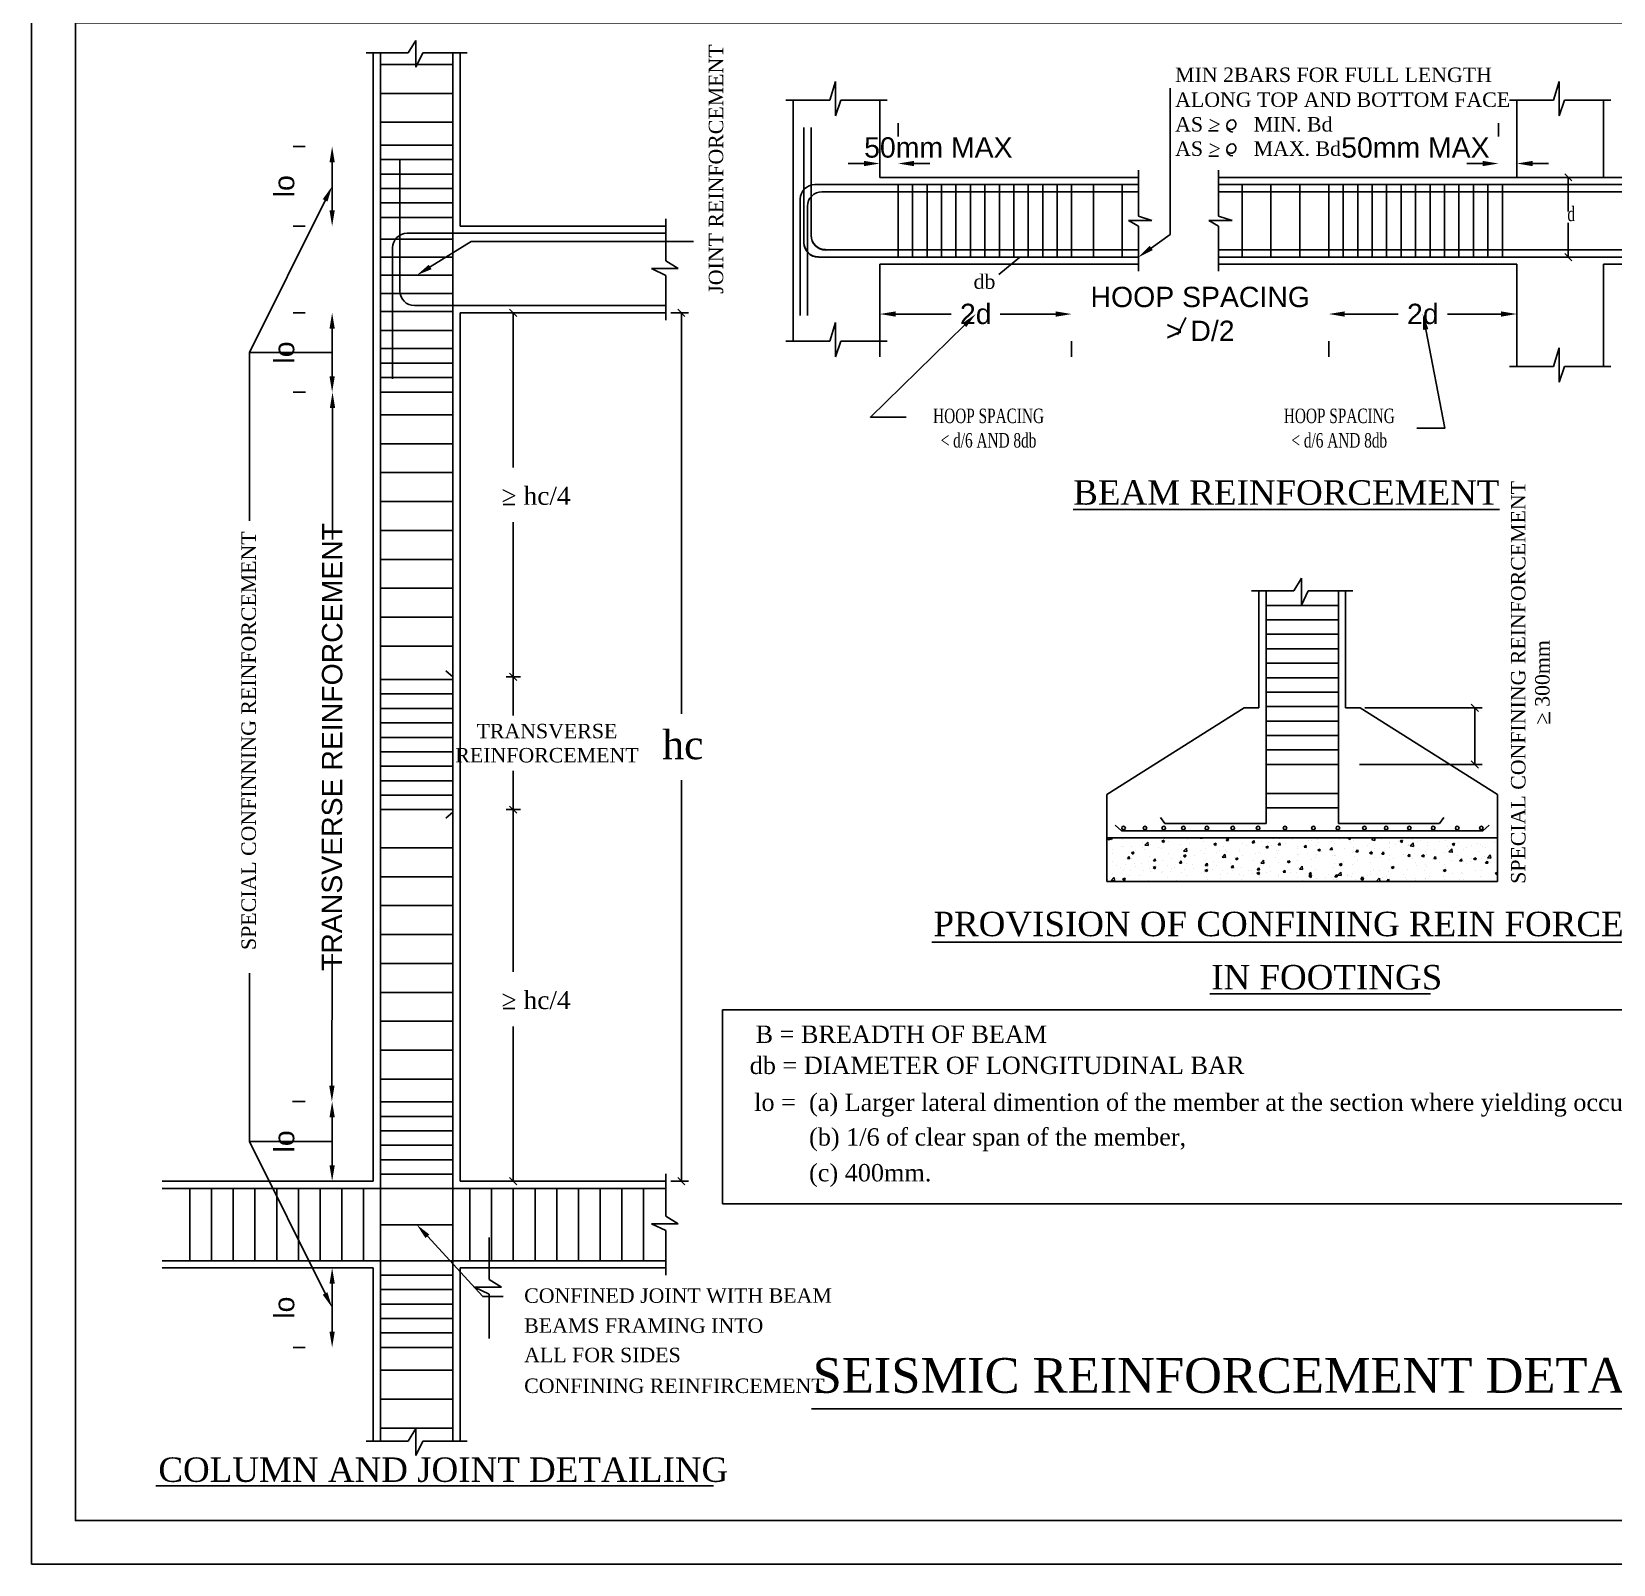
# Model space of a CAD drawing. Header units: metres. Extents: x 605 to 716, y 216 to 296.
# Drawn here: x 604.64 to 618.3, y 216.29 to 229.54 of the extents above; entities that cross this region are included whole.
import ezdxf

# ---------------------------------------------------------------- set-up
doc = ezdxf.new("R2010")
doc.units = ezdxf.units.M
doc.layers.add('1', color=1, linetype='Continuous')
doc.styles.get("Standard").update_dxf_attribs({"font": 'arial.ttf'})
doc.styles.add('TIMES', font='times.ttf', dxfattribs={"height": 9})

# ---------------------------------------------------------------- blocks, each defined once
blk = doc.blocks.new('_Oblique')
at = {"color": 0, "linetype": 'ByBlock', "lineweight": -2}
blk.add_line((-0.5, -0.5), (0.5, 0.5), dxfattribs=at)
blk = doc.blocks.new('A$C1A3C141D')
at = {"color": 0}
for p, q in [((-537.89, 183.79), (-519.86, 183.79)), ((-534.8, -299), (-534.8, 183.79)), ((-531.7, -302.09), (-531.7, 183.79)), ((-531.7, -410.2), (-531.7, 183.79)), ((-519.86, 183.79), (-516.6, 189.11)), ((-516.6, 189.11), (-516.6, 177.61)), ((-516.6, 177.61), (-513.64, 183.79)), ((-513.64, 183.79), (-494.58, 183.79)), ((-500.77, 183.79), (-500.77, -113.21)), ((-497.68, 109.71), (-497.68, 183.79)), ((-500.77, 178.82), (-531.7, 178.82)), ((-339.55, 163.52), (-337.14, 171.52)), ((-337.14, 171.52), (-337.14, 156.82)), ((-29.99, 163.52), (-27.58, 171.52)), ((-27.58, 171.52), (-27.58, 156.82)), ((-500.77, 166.45), (-531.7, 166.45)), ((-339.55, 163.52), (-358.35, 163.52)), ((-355.25, 163.52), (-355.25, 60.42)), ((-337.14, 156.82), (-334.81, 163.52)), ((-315.04, 163.52), (-334.81, 163.52)), ((-318.13, 130.53), (-318.13, 163.52)), ((-29.99, 163.52), (-48.78, 163.52)), ((-45.69, 130.53), (-45.69, 163.52)), ((-27.58, 156.82), (-25.25, 163.52)), ((-5.48, 163.52), (-25.25, 163.52)), ((-8.57, 130.53), (-8.57, 163.52)), ((-500.77, 154.08), (-531.7, 154.08)), ((-350.61, 102.54), (-350.61, 151.82)), ((-347.52, 105.63), (-347.52, 151.82)), ((-177.62, 150.4), (-173.37, 150.4)), ((-500.77, 144.31), (-531.7, 144.31)), ((-500.77, 138.12), (-531.7, 138.12)), ((-523.43, 81.87), (-523.43, 138)), ((-177.47, 139.61), (-173.21, 139.61)), ((-500.77, 131.93), (-531.7, 131.93)), ((-318.13, 130.53), (-207.54, 130.53)), ((-207.54, 133.62), (-207.54, 113.98)), ((-173.21, 133.62), (-173.21, 113.98)), ((-45.69, 130.53), (-173.21, 130.53)), ((-8.57, 130.53), (-45.69, 130.53)), ((-8.57, 130.53), (37.56, 130.53)), ((-500.77, 125.75), (-531.7, 125.75)), ((-207.54, 127.44), (-345.97, 127.44)), ((-207.54, 124.34), (-342.88, 124.34)), ((-310.33, 127.44), (-310.33, 96.5)), ((-304.14, 127.44), (-304.14, 96.5)), ((-297.96, 127.44), (-297.96, 96.5)), ((-291.77, 127.44), (-291.77, 96.5)), ((-285.58, 127.44), (-285.58, 96.5)), ((-279.4, 127.44), (-279.4, 96.5)), ((-273.21, 127.44), (-273.21, 96.5)), ((-267.02, 127.44), (-267.02, 96.5)), ((-260.84, 127.44), (-260.84, 96.5)), ((-254.65, 127.44), (-254.65, 96.5)), ((-248.46, 127.44), (-248.46, 96.5)), ((-242.28, 127.44), (-242.28, 96.5)), ((-236.09, 127.44), (-236.09, 96.5)), ((-226.81, 127.44), (-226.81, 96.5)), ((-214.44, 127.44), (-214.44, 96.5)), ((-173.21, 127.44), (37.56, 127.44)), ((-173.21, 127.44), (-16.21, 127.44)), ((-173.21, 124.34), (37.56, 124.34)), ((-173.21, 124.34), (-19.3, 124.34)), ((-163.21, 127.44), (-163.21, 96.5)), ((-150.84, 127.44), (-150.84, 96.5)), ((-138.47, 127.44), (-138.47, 96.5)), ((-126.09, 127.44), (-126.09, 96.5)), ((-119.91, 127.44), (-119.91, 96.5)), ((-113.72, 127.44), (-113.72, 96.5)), ((-107.53, 127.44), (-107.53, 96.5)), ((-101.35, 127.44), (-101.35, 96.5)), ((-95.16, 127.44), (-95.16, 96.5)), ((-88.97, 127.44), (-88.97, 96.5)), ((-82.79, 127.44), (-82.79, 96.5)), ((-76.6, 127.44), (-76.6, 96.5)), ((-70.41, 127.44), (-70.41, 96.5)), ((-64.23, 127.44), (-64.23, 96.5)), ((-58.04, 127.44), (-58.04, 96.5)), ((-51.85, 127.44), (-51.85, 96.5)), ((-500.77, 119.56), (-531.7, 119.56)), ((-352.16, 121.25), (-352.16, 71.47)), ((-349.07, 118.16), (-349.07, 71.47)), ((-500.77, 113.37), (-531.7, 113.37)), ((-497.68, 109.71), (-409.65, 109.71)), ((-409.65, 112.8), (-409.65, 94.77)), ((-211.76, 112.05), (-207.54, 109.71)), ((-201.81, 112.05), (-211.76, 112.05)), ((-207.54, 113.98), (-201.81, 112.05)), ((-207.54, 109.71), (-207.54, 90.32)), ((-177.43, 112.05), (-173.21, 109.71)), ((-167.48, 112.05), (-177.43, 112.05)), ((-173.21, 113.98), (-167.48, 112.05)), ((-173.21, 109.71), (-173.21, 90.32)), ((-500.77, 104.1), (-531.7, 104.1)), ((-409.65, 106.61), (-520.34, 106.61)), ((-497.68, 106.61), (-409.65, 106.61)), ((-500.77, 96.36), (-531.7, 96.36)), ((-526.52, 100.43), (-526.52, 44.29)), ((-409.65, 94.77), (-404.33, 91.51)), ((-207.54, 96.35), (-344.43, 96.35)), ((-207.54, 99.45), (-341.33, 99.45)), ((-267.21, 88.92), (-258.2, 96.35)), ((-173.21, 99.45), (37.56, 99.45)), ((-173.21, 99.45), (-20.85, 99.45)), ((-173.21, 96.35), (37.56, 96.35)), ((-173.21, 96.35), (-17.76, 96.35)), ((-500.77, 88.63), (-531.7, 88.63)), ((-404.33, 91.51), (-415.83, 91.51)), ((-415.83, 91.51), (-409.65, 88.55)), ((-409.65, 88.55), (-409.65, 69.49)), ((-318.13, 93.41), (-318.13, 60.42)), ((-318.13, 93.41), (-207.54, 93.41)), ((-45.69, 93.41), (-173.21, 93.41)), ((-45.69, 93.41), (-45.69, 49.63)), ((-8.57, 93.41), (37.56, 93.41)), ((-8.57, 49.63), (-8.57, 93.41)), ((-500.58, 80.9), (-531.52, 80.9)), ((-409.65, 75.68), (-517.24, 75.68)), ((-500.77, -302.09), (-500.77, 75.68)), ((-409.65, 75.68), (-500.77, 75.68)), ((-500.77, 73.16), (-531.7, 73.16)), ((-497.68, -299), (-497.68, 72.59)), ((-409.65, 72.59), (-497.68, 72.59)), ((-339.55, 60.42), (-337.14, 68.41)), ((-337.14, 68.41), (-337.14, 53.71)), ((-187.2, 70.55), (-190.81, 63.09)), ((-500.77, 64.98), (-531.7, 64.98)), ((-500.77, 57.24), (-531.7, 57.24)), ((-339.55, 60.42), (-358.35, 60.42)), ((-337.14, 53.71), (-334.81, 60.42)), ((-315.04, 60.42), (-334.81, 60.42)), ((-29.99, 49.63), (-27.58, 57.63)), ((-27.58, 57.63), (-27.58, 42.93)), ((-500.77, 51.06), (-531.7, 51.06)), ((-29.99, 49.63), (-48.78, 49.63)), ((-27.58, 42.93), (-25.25, 49.63)), ((-5.48, 49.63), (-25.25, 49.63)), ((-500.77, 44.87), (-531.7, 44.87)), ((-500.77, 38.68), (-531.7, 38.68)), ((-500.77, 28.92), (-531.7, 28.92)), ((-500.77, 16.54), (-531.7, 16.54)), ((-500.77, 4.17), (-531.7, 4.17)), ((-500.77, -8.2), (-531.7, -8.2)), ((-479.3, -9.41), (-474.24, -9.41)), ((-500.77, -20.58), (-531.7, -20.58)), ((-500.77, -32.95), (-531.7, -32.95)), ((-500.77, -45.32), (-531.7, -45.32)), ((-159.13, -46.35), (-141.1, -46.35)), ((-156.04, -46.35), (-156.04, -96.47)), ((-152.95, -46.35), (-152.95, -145.97)), ((-141.1, -46.35), (-137.84, -41.03)), ((-137.84, -41.03), (-137.84, -52.53)), ((-137.84, -52.53), (-134.88, -46.35)), ((-134.88, -46.35), (-115.83, -46.35)), ((-122.01, -46.35), (-122.01, -145.97)), ((-118.92, -46.35), (-118.92, -96.47)), ((-122.01, -52.63), (-152.95, -52.63)), ((-500.77, -57.7), (-531.7, -57.7)), ((-122.01, -58.81), (-152.95, -58.81)), ((-122.01, -65), (-152.95, -65)), ((-500.77, -70.07), (-531.7, -70.07)), ((-122.01, -71.19), (-152.95, -71.19)), ((-500.77, -83.17), (-503.72, -80.68)), ((-122.01, -77.37), (-152.95, -77.37)), ((-500.77, -84.35), (-531.7, -84.35)), ((-500.77, -113.21), (-500.77, -83.17)), ((-122.01, -83.56), (-152.95, -83.56)), ((-500.77, -90.54), (-531.7, -90.54)), ((-122.01, -89.75), (-152.95, -89.75)), ((-500.77, -96.73), (-531.7, -96.73)), ((-162.23, -96.47), (-221, -133.59)), ((-156.04, -96.47), (-162.23, -96.47)), ((-122.01, -95.93), (-152.95, -95.93)), ((-118.92, -96.47), (-112.73, -96.47)), ((-112.73, -96.47), (-53.96, -133.59)), ((-31.76, -103.2), (-31.76, -98.3)), ((-500.77, -102.91), (-531.7, -102.91)), ((-122.01, -102.12), (-152.95, -102.12)), ((-500.77, -109.1), (-531.7, -109.1)), ((-500.77, -410.2), (-500.77, -113.21)), ((-500.77, -113.21), (-500.77, -141.05)), ((-122.01, -108.31), (-152.95, -108.31)), ((-122.01, -114.49), (-152.95, -114.49)), ((-500.77, -115.29), (-531.7, -115.29)), ((-500.77, -121.47), (-531.7, -121.47)), ((-122.01, -120.68), (-152.95, -120.68)), ((-500.77, -127.66), (-531.7, -127.66)), ((-500.77, -133.85), (-531.7, -133.85)), ((-221, -133.59), (-221, -170.71)), ((-122.01, -133.05), (-152.95, -133.05)), ((-53.96, -133.59), (-53.96, -170.71)), ((-500.77, -140.03), (-531.7, -140.03)), ((-500.77, -141.05), (-503.72, -143.7)), ((-122.01, -139.24), (-152.95, -139.24)), ((-214.81, -149.06), (-217.42, -146.73)), ((-196.25, -145.97), (-198.09, -143.33)), ((-152.95, -145.97), (-196.25, -145.97)), ((-122.01, -145.97), (-78.71, -145.97)), ((-78.71, -145.97), (-76.87, -143.33)), ((-60.15, -149.06), (-57.54, -146.73)), ((-221, -152.15), (-53.96, -152.15)), ((-137.48, -149.06), (-214.81, -149.06)), ((-137.48, -149.06), (-60.15, -149.06)), ((-500.77, -156.34), (-531.7, -156.34)), ((-500.77, -168.72), (-531.7, -168.72)), ((-221, -170.71), (-53.96, -170.71)), ((-500.77, -181.09), (-531.7, -181.09)), ((-500.77, -193.46), (-531.7, -193.46)), ((-295.86, -196.77), (32.47, -196.77)), ((-500.77, -205.84), (-531.7, -205.84)), ((-500.77, -218.21), (-531.7, -218.21)), ((-177.02, -218.83), (-82.56, -218.83)), ((-479.3, -225.19), (-474.24, -225.19)), ((-385.41, -225.66), (21.27, -225.66)), ((-385.41, -308.68), (-385.41, -225.66)), ((-500.77, -230.58), (-531.7, -230.58)), ((-500.77, -242.96), (-531.7, -242.96)), ((-500.77, -255.33), (-531.7, -255.33)), ((-500.77, -265.1), (-531.7, -265.1)), ((-500.77, -271.28), (-531.7, -271.28)), ((-500.77, -277.47), (-531.7, -277.47)), ((-500.77, -283.66), (-531.7, -283.66)), ((-500.77, -289.84), (-531.7, -289.84)), ((-500.77, -296.03), (-531.7, -296.03)), ((-409.65, -295.91), (-409.65, -313.94)), ((-534.8, -299), (-625.14, -299)), ((-625.14, -302.09), (-409.65, -302.09)), ((-531.7, -302.09), (-625.14, -302.09)), ((-613.24, -333.03), (-613.24, -302.09)), ((-603.96, -333.03), (-603.96, -302.09)), ((-594.68, -333.03), (-594.68, -302.09)), ((-585.4, -333.03), (-585.4, -302.09)), ((-576.12, -333.03), (-576.12, -302.09)), ((-566.84, -333.03), (-566.84, -302.09)), ((-557.56, -333.03), (-557.56, -302.09)), ((-548.28, -333.03), (-548.28, -302.09)), ((-539, -333.03), (-539, -302.09)), ((-500.77, -302.09), (-409.65, -302.09)), ((-497.68, -299), (-409.65, -299)), ((-493.47, -333.03), (-493.47, -302.09)), ((-484.19, -333.03), (-484.19, -302.09)), ((-474.91, -333.03), (-474.91, -302.09)), ((-465.63, -333.03), (-465.63, -302.09)), ((-456.35, -333.03), (-456.35, -302.09)), ((-447.07, -333.03), (-447.07, -302.09)), ((-437.79, -333.03), (-437.79, -302.09)), ((-428.51, -333.03), (-428.51, -302.09)), ((-419.23, -333.03), (-419.23, -302.09)), ((21.27, -308.68), (-385.41, -308.68)), ((-531.7, -317.62), (-500.77, -317.62)), ((-404.33, -317.2), (-415.83, -317.2)), ((-415.83, -317.2), (-409.65, -320.16)), ((-409.65, -313.94), (-404.33, -317.2)), ((-485.29, -323.04), (-485.29, -341.07)), ((-409.65, -320.16), (-409.65, -339.21)), ((-409.65, -333.03), (-625.14, -333.03)), ((-531.7, -333.03), (-625.14, -333.03)), ((-534.8, -336.12), (-625.14, -336.12)), ((-534.8, -336.12), (-534.8, -410.2)), ((-531.7, -333.03), (-531.7, -410.2)), ((-500.77, -336.12), (-500.77, -410.2)), ((-409.65, -333.03), (-497.68, -333.03)), ((-409.65, -336.12), (-497.68, -336.12)), ((-497.68, -336.12), (-497.68, -410.2)), ((-500.77, -339.21), (-531.7, -339.21)), ((-479.97, -344.33), (-491.46, -344.33)), ((-491.46, -344.33), (-485.29, -347.3)), ((-485.29, -341.07), (-479.97, -344.33)), ((-500.77, -345.4), (-531.7, -345.4)), ((-500.77, -351.59), (-531.7, -351.59)), ((-485.29, -347.3), (-485.29, -366.35)), ((-500.77, -357.77), (-531.7, -357.77)), ((-500.77, -363.96), (-531.7, -363.96)), ((-500.77, -370.15), (-531.7, -370.15)), ((-500.77, -379.92), (-531.7, -379.92)), ((-500.77, -392.29), (-531.7, -392.29)), ((-347.41, -396.49), (334.68, -396.49)), ((-500.77, -404.66), (-531.7, -404.66)), ((-519.86, -410.2), (-516.6, -404.89)), ((-516.6, -404.89), (-516.6, -416.38)), ((-537.89, -410.2), (-519.86, -410.2)), ((-516.6, -416.38), (-513.64, -410.2)), ((-513.64, -410.2), (-494.58, -410.2)), ((-627.85, -429.39), (-389.3, -429.39))]:
    blk.add_line(p, q, dxfattribs=at)
at = {"color": 1}
for p, q in [((-350.61, 102.69), (-350.61, 151.82)), ((-347.52, 105.78), (-347.52, 151.82)), ((-318.13, 153.73), (-318.13, 148.05)), ((-310.33, 153.73), (-310.33, 148.05)), ((-53.49, 153.73), (-53.49, 148.05)), ((-45.69, 153.73), (-45.69, 148.05)), ((-569.1, 143.73), (-564, 143.73)), ((-552.4, 116.47), (-552.4, 136.97)), ((-324.9, 136.45), (-331.67, 136.45)), ((-303.56, 136.45), (-296.8, 136.45)), ((-60.26, 136.45), (-67.03, 136.45)), ((-38.92, 136.45), (-32.16, 136.45)), ((-29.33, 130.53), (-20.56, 130.53)), ((-23.65, 130.53), (-23.65, 115.86)), ((-352.16, 121.25), (-352.16, 71.47)), ((-349.07, 118.16), (-349.07, 71.47)), ((-569.1, 109.71), (-564, 109.71)), ((-23.65, 96.35), (-23.65, 111.02)), ((-29.33, 96.35), (-20.56, 96.35)), ((-569.1, 72.59), (-564, 72.59)), ((-478.01, 72.59), (-471.89, 72.59)), ((-474.99, 72.59), (-474.99, 6.39)), ((-407.54, 72.59), (-399.94, 72.59)), ((-403.03, 72.59), (-403.03, -99.03)), ((-311.37, 72.04), (-287.62, 72.04)), ((-242.86, 72.04), (-266.61, 72.04)), ((-242.86, 72.04), (-249.62, 72.04)), ((-119.33, 72.04), (-112.56, 72.04)), ((-119.33, 72.04), (-96.4, 72.04)), ((-52.46, 72.04), (-75.39, 72.04)), ((-552.4, 45.33), (-552.4, 65.82)), ((-587.77, 55.57), (-587.77, -16.48)), ((-552.4, 55.57), (-587.77, 55.57)), ((-318.13, 53.75), (-318.13, 60.44)), ((-236.09, 53.75), (-236.09, 60.44)), ((-236.09, 53.75), (-236.09, 60.44)), ((-126.09, 53.75), (-126.09, 60.44)), ((-126.09, 53.75), (-126.09, 60.44)), ((-45.69, 53.75), (-45.69, 60.44)), ((-569.1, 38.58), (-563.83, 38.58)), ((-569.1, 38.56), (-564, 38.56)), ((-552.24, 31.8), (-552.29, -24.46)), ((-474.99, -83.22), (-474.99, -17.02)), ((-478.01, -83.22), (-471.89, -83.22)), ((-478.01, -83.22), (-471.89, -83.22)), ((-474.99, -83.22), (-474.99, -99.78)), ((-68.18, -96.47), (-60.52, -96.47)), ((-63.61, -96.47), (-63.61, -99.09)), ((-63.61, -120.68), (-63.61, -99.09)), ((-68.18, -120.68), (-60.52, -120.68)), ((-474.99, -140.03), (-474.99, -123.47)), ((-403.03, -299), (-403.03, -127.38)), ((-478.01, -140.03), (-471.89, -140.03)), ((-478.01, -140.03), (-471.89, -140.03)), ((-474.99, -140.03), (-474.99, -209.4)), ((-221, -152.41), (-220.75, -152.15)), ((-221, -152.7), (-219.86, -152.88)), ((-220.4, -153.43), (-220.4, -153.43)), ((-219.85, -152.88), (-219.94, -152.15)), ((-219.76, -152.34), (-219.27, -152.15)), ((-219.76, -152.34), (-218.99, -152.86)), ((-218.98, -152.86), (-218.74, -152.15)), ((-214.6, -155.6), (-214.6, -155.6)), ((-214.54, -152.66), (-214.54, -152.66)), ((-205.58, -154.05), (-205.58, -154.05)), ((-204.73, -155.22), (-203.52, -153.97)), ((-204.73, -155.22), (-203.35, -155.44)), ((-203.35, -155.44), (-203.52, -153.97)), ((-202.44, -154.82), (-202.44, -154.82)), ((-197.53, -153.58), (-196.45, -153.16)), ((-197.53, -153.58), (-196.76, -154.1)), ((-196.75, -154.1), (-196.44, -153.17)), ((-196.56, -152.5), (-196.56, -152.5)), ((-194.63, -153.83), (-194.63, -153.83)), ((-189.35, -154.9), (-189.35, -154.9)), ((-186.6, -152.67), (-186.6, -152.67)), ((-185.47, -154.39), (-185.47, -154.39)), ((-181.07, -152.22), (-181.02, -152.15)), ((-181.07, -152.22), (-180.15, -152.3)), ((-180.14, -152.31), (-180.17, -152.15)), ((-179.62, -153.62), (-179.62, -153.62)), ((-175.3, -154.82), (-174.22, -154.4)), ((-175.3, -154.82), (-174.53, -155.33)), ((-174.52, -155.34), (-174.21, -154.41)), ((-169.98, -153.19), (-169.24, -152.31)), ((-169.98, -153.19), (-169.06, -153.27)), ((-169.85, -152.34), (-169.85, -152.34)), ((-169.05, -153.28), (-169.23, -152.31)), ((-163, -154.58), (-163, -154.58)), ((-161.12, -155.54), (-161.12, -155.54)), ((-158.89, -154.16), (-158.14, -153.28)), ((-158.89, -154.16), (-157.96, -154.25)), ((-157.95, -154.25), (-158.13, -153.28)), ((-158.1, -152.22), (-158.1, -152.22)), ((-155.06, -153.49), (-155.06, -153.49)), ((-152.1, -153.99), (-152.1, -153.99)), ((-150.55, -155.36), (-150.55, -155.36)), ((-149.85, -152.56), (-149.85, -152.56)), ((-147.79, -155.13), (-147.05, -154.25)), ((-147.79, -155.13), (-146.87, -155.22)), ((-147.25, -152.5), (-147.25, -152.5)), ((-146.86, -155.22), (-147.04, -154.25)), ((-144.69, -154.59), (-144.69, -154.59)), ((-143.08, -152.44), (-143.08, -152.44)), ((-141.59, -152.91), (-141.59, -152.91)), ((-136.7, -156.11), (-135.95, -155.22)), ((-135.77, -156.19), (-135.95, -155.22)), ((-134.92, -153.3), (-134.92, -153.3)), ((-133.34, -153.26), (-133.34, -153.26)), ((-131.46, -155.4), (-131.46, -155.4)), ((-131.05, -152.79), (-131.05, -152.79)), ((-130.35, -154.29), (-130.35, -154.29)), ((-125.08, -153.61), (-125.08, -153.61)), ((-123.65, -154.41), (-123.65, -154.41)), ((-121.33, -152.74), (-121.33, -152.74)), ((-117.85, -152.3), (-117.46, -152.15)), ((-117.85, -152.3), (-117.08, -152.82)), ((-117.07, -152.83), (-116.85, -152.15)), ((-116.82, -153.96), (-116.82, -153.96)), ((-115.62, -153.25), (-115.62, -153.25)), ((-111.83, -152.23), (-111.83, -152.23)), ((-109.76, -155.56), (-109.76, -155.56)), ((-108.57, -154.31), (-108.57, -154.31)), ((-107.74, -152.96), (-106.97, -152.15)), ((-107.74, -152.96), (-106.37, -153.17)), ((-107.68, -152.16), (-107.68, -152.16)), ((-106.36, -153.18), (-106.48, -152.15)), ((-103.57, -152.58), (-103.57, -152.58)), ((-100.31, -154.66), (-100.31, -154.66)), ((-100, -154.27), (-100, -154.27)), ((-97.38, -155.05), (-97.38, -155.05)), ((-96.12, -153.76), (-96.12, -153.76)), ((-95.63, -153.54), (-94.54, -153.13)), ((-95.63, -153.54), (-94.86, -154.06)), ((-95.32, -152.93), (-95.32, -152.93)), ((-94.85, -154.07), (-94.53, -153.13)), ((-92.05, -155.01), (-92.05, -155.01)), ((-92.02, -155.16), (-92.02, -155.16)), ((-91.23, -155.52), (-90.03, -154.26)), ((-91.23, -155.52), (-89.86, -155.73)), ((-90.27, -152.99), (-90.27, -152.99)), ((-89.85, -155.74), (-90.02, -154.27)), ((-88.36, -153.51), (-88.36, -153.51)), ((-87.06, -153.28), (-87.06, -153.28)), ((-84.08, -154.07), (-84.08, -154.07)), ((-83.8, -155.35), (-83.8, -155.35)), ((-78.8, -153.63), (-78.8, -153.63)), ((-76.26, -153.08), (-76.26, -153.08)), ((-73.4, -154.78), (-72.32, -154.37)), ((-73.4, -154.78), (-72.63, -155.3)), ((-72.62, -155.31), (-72.31, -154.37)), ((-70.55, -153.98), (-70.55, -153.98)), ((-65.07, -155.24), (-65.07, -155.24)), ((-62.29, -154.32), (-62.29, -154.32)), ((-61.2, -154.73), (-61.2, -154.73)), ((-55.34, -153.95), (-55.34, -153.95)), ((-54.03, -154.67), (-54.03, -154.67)), ((-218.61, -158.76), (-218.61, -158.76)), ((-218.61, -162.22), (-218.61, -162.22)), ((-218.42, -157.07), (-218.42, -157.07)), ((-213.98, -155.91), (-213.98, -155.91)), ((-212.21, -160.95), (-211.46, -160.06)), ((-212.21, -160.95), (-211.28, -161.03)), ((-211.28, -161.03), (-211.46, -160.06)), ((-210.57, -161.06), (-210.57, -161.06)), ((-210.53, -158.57), (-209.44, -158.15)), ((-210.53, -158.57), (-209.76, -159.08)), ((-210.39, -155.91), (-210.39, -155.91)), ((-209.75, -159.09), (-209.43, -158.16)), ((-208.84, -157.47), (-208.84, -157.47)), ((-205.72, -156.26), (-205.72, -156.26)), ((-204.97, -156.96), (-204.97, -156.96)), ((-203.18, -162.29), (-203.18, -162.29)), ((-202.63, -159.97), (-202.63, -159.97)), ((-201.12, -161.92), (-200.37, -161.03)), ((-201.12, -161.92), (-200.19, -162)), ((-200.18, -162), (-200.36, -161.03)), ((-199.11, -156.19), (-199.11, -156.19)), ((-197.47, -156.6), (-197.47, -156.6)), ((-197.2, -161.73), (-197.2, -161.73)), ((-194.82, -158.98), (-194.82, -158.98)), ((-193.41, -161), (-193.41, -161)), ((-190.02, -162.89), (-189.28, -162)), ((-189.54, -160.49), (-189.54, -160.49)), ((-189.09, -162.97), (-189.27, -162)), ((-189.21, -156.95), (-189.21, -156.95)), ((-188.3, -159.8), (-187.21, -159.39)), ((-188.3, -159.8), (-187.53, -160.32)), ((-188.22, -157.78), (-187.02, -156.53)), ((-188.22, -157.78), (-186.85, -158)), ((-188.18, -160.18), (-188.18, -160.18)), ((-187.52, -160.33), (-187.21, -159.4)), ((-186.84, -158), (-187.01, -156.53)), ((-186.79, -157.82), (-186.79, -157.82)), ((-183.68, -159.72), (-183.68, -159.72)), ((-180.96, -157.3), (-180.96, -157.3)), ((-179.16, -158.63), (-179.16, -158.63)), ((-179.03, -161.88), (-179.03, -161.88)), ((-178.85, -156.73), (-178.85, -156.73)), ((-175.45, -162.03), (-175.45, -162.03)), ((-173.92, -158.44), (-173.92, -158.44)), ((-172.7, -157.65), (-172.7, -157.65)), ((-171.72, -160.34), (-170.51, -159.09)), ((-171.72, -160.34), (-170.34, -160.56)), ((-171.22, -160.89), (-171.22, -160.89)), ((-171.03, -155.74), (-171.03, -155.74)), ((-170.33, -160.56), (-170.5, -159.09)), ((-170.14, -157.08), (-170.14, -157.08)), ((-170.04, -157.93), (-170.04, -157.93)), ((-166.43, -160.48), (-166.43, -160.48)), ((-166.07, -161.04), (-164.99, -160.63)), ((-166.07, -161.04), (-165.3, -161.56)), ((-165.29, -161.57), (-164.98, -160.63)), ((-164.44, -158), (-164.44, -158)), ((-164.19, -157.16), (-164.19, -157.16)), ((-163.19, -159.73), (-163.19, -159.73)), ((-158.49, -161.97), (-158.49, -161.97)), ((-157.41, -158.93), (-157.41, -158.93)), ((-156.19, -158.35), (-156.19, -158.35)), ((-155.25, -158.64), (-155.25, -158.64)), ((-155.21, -162.9), (-154.01, -161.65)), ((-154.62, -161.46), (-154.62, -161.46)), ((-154.42, -155.87), (-154.42, -155.87)), ((-153.83, -163.12), (-154, -161.65)), ((-153.08, -156.05), (-151.99, -155.64)), ((-153.08, -156.05), (-152.31, -156.57)), ((-152.3, -156.58), (-151.98, -155.65)), ((-148.76, -160.69), (-148.76, -160.69)), ((-148.39, -157.38), (-148.39, -157.38)), ((-147.93, -158.7), (-147.93, -158.7)), ((-147.44, -157.65), (-147.44, -157.65)), ((-143.84, -162.28), (-142.76, -161.87)), ((-143.84, -162.28), (-143.07, -162.8)), ((-143.07, -162.81), (-142.75, -161.87)), ((-139.67, -159.05), (-139.67, -159.05)), ((-139.59, -161.64), (-139.59, -161.64)), ((-139.4, -156.49), (-139.4, -156.49)), ((-139.37, -155.83), (-139.37, -155.83)), ((-138.99, -159.4), (-138.99, -159.4)), ((-136.7, -156.11), (-135.78, -156.19)), ((-135.12, -158.89), (-135.12, -158.89)), ((-133.46, -161.25), (-133.46, -161.25)), ((-131.65, -160.55), (-131.65, -160.55)), ((-131.42, -159.39), (-131.42, -159.39)), ((-130.85, -157.29), (-129.76, -156.88)), ((-130.85, -157.29), (-130.08, -157.81)), ((-130.07, -157.82), (-129.76, -156.88)), ((-129.26, -158.12), (-129.26, -158.12)), ((-125.61, -157.08), (-124.86, -156.19)), ((-125.61, -157.08), (-124.68, -157.16)), ((-124.67, -157.16), (-124.85, -156.19)), ((-124.44, -159.7), (-124.44, -159.7)), ((-123.84, -159.56), (-123.84, -159.56)), ((-123.16, -159.74), (-123.16, -159.74)), ((-119.49, -156.84), (-119.49, -156.84)), ((-115.8, -158.4), (-115.8, -158.4)), ((-115.62, -156.33), (-115.62, -156.33)), ((-115.42, -158.15), (-115.42, -158.15)), ((-114.9, -160.09), (-114.9, -160.09)), ((-114.51, -158.05), (-113.77, -157.16)), ((-114.51, -158.05), (-113.59, -158.13)), ((-113.83, -161.66), (-113.83, -161.66)), ((-113.58, -158.13), (-113.76, -157.16)), ((-108.62, -158.53), (-107.54, -158.12)), ((-108.62, -158.53), (-107.85, -159.05)), ((-107.86, -157.31), (-107.86, -157.31)), ((-107.84, -159.06), (-107.53, -158.12)), ((-106.65, -160.44), (-106.65, -160.44)), ((-106.4, -156.6), (-106.4, -156.6)), ((-104.06, -160.37), (-104.06, -160.37)), ((-103.42, -159.02), (-102.67, -158.13)), ((-103.42, -159.02), (-102.5, -159.1)), ((-102.49, -159.1), (-102.67, -158.14)), ((-100.24, -161.47), (-100.24, -161.47)), ((-100.19, -159.86), (-100.19, -159.86)), ((-100.05, -156.32), (-100.05, -156.32)), ((-98.39, -160.79), (-98.39, -160.79)), ((-94.34, -159.09), (-94.34, -159.09)), ((-92.33, -159.99), (-91.58, -159.1)), ((-92.33, -159.99), (-91.4, -160.07)), ((-92.21, -160.31), (-92.21, -160.31)), ((-91.39, -160.08), (-91.57, -159.11)), ((-90.14, -161.14), (-90.14, -161.14)), ((-86.39, -159.77), (-85.31, -159.35)), ((-86.39, -159.77), (-85.62, -160.29)), ((-85.62, -160.3), (-85.3, -159.36)), ((-84.57, -157.8), (-84.57, -157.8)), ((-84.27, -159.22), (-84.27, -159.22)), ((-81.88, -161.49), (-81.88, -161.49)), ((-81.23, -160.96), (-80.49, -160.07)), ((-81.23, -160.96), (-80.31, -161.04)), ((-80.7, -157.29), (-80.7, -157.29)), ((-80.3, -161.05), (-80.48, -160.08)), ((-79.98, -161.19), (-79.98, -161.19)), ((-76.45, -158.23), (-76.45, -158.23)), ((-75.54, -155.7), (-75.54, -155.7)), ((-74.84, -156.52), (-74.84, -156.52)), ((-74.73, -158.08), (-73.52, -156.82)), ((-74.73, -158.08), (-73.35, -158.29)), ((-73.62, -161.84), (-73.62, -161.84)), ((-73.34, -158.3), (-73.52, -156.83)), ((-70.96, -159.64), (-70.96, -159.64)), ((-70.14, -161.93), (-69.39, -161.04)), ((-70.14, -161.93), (-69.22, -162.01)), ((-69.21, -162.02), (-69.39, -161.05)), ((-69.14, -161.34), (-69.14, -161.34)), ((-68.61, -162.22), (-68.61, -162.22)), ((-68.42, -157.07), (-68.42, -157.07)), ((-67.28, -156.05), (-67.28, -156.05)), ((-65.37, -162.19), (-65.37, -162.19)), ((-65.27, -160.83), (-65.27, -160.83)), ((-64.17, -161.01), (-63.08, -160.59)), ((-64.17, -161.01), (-63.4, -161.53)), ((-63.39, -161.53), (-63.07, -160.6)), ((-61.94, -158.09), (-61.94, -158.09)), ((-60.67, -161.13), (-60.67, -161.13)), ((-60.48, -155.98), (-60.48, -155.98)), ((-59.41, -160.05), (-59.41, -160.05)), ((-59.05, -162.9), (-58.3, -162.01)), ((-59.03, -156.4), (-59.03, -156.4)), ((-58.11, -162.99), (-58.29, -162.02)), ((-58.24, -161.49), (-58.24, -161.49)), ((-58.22, -160.64), (-57.02, -159.38)), ((-58.22, -160.64), (-56.85, -160.85)), ((-56.84, -160.86), (-57.01, -159.39)), ((-219.19, -170.29), (-217.98, -169.03)), ((-218.79, -167.36), (-218.79, -167.36)), ((-217.8, -170.51), (-217.97, -169.04)), ((-216.99, -163.81), (-216.99, -163.81)), ((-215.24, -164.83), (-215.24, -164.83)), ((-213.73, -165.89), (-213.73, -165.89)), ((-212.91, -163.57), (-212.91, -163.57)), ((-211.53, -168.22), (-211.53, -168.22)), ((-210.76, -166.2), (-210.76, -166.2)), ((-209.04, -163.06), (-209.04, -163.06)), ((-208.74, -164.16), (-208.74, -164.16)), ((-207.25, -168.39), (-207.25, -168.39)), ((-206.22, -163.28), (-206.22, -163.28)), ((-205.48, -166.24), (-205.48, -166.24)), ((-202.82, -165.12), (-202.82, -165.12)), ((-202.51, -166.67), (-202.51, -166.67)), ((-201.29, -164.79), (-200.21, -164.38)), ((-201.29, -164.79), (-200.52, -165.31)), ((-200.52, -165.32), (-200.2, -164.38)), ((-200.48, -164.51), (-200.48, -164.51)), ((-197.48, -167.1), (-197.48, -167.1)), ((-197.22, -166.58), (-197.22, -166.58)), ((-195.01, -164.12), (-195.01, -164.12)), ((-193.61, -166.59), (-193.61, -166.59)), ((-193.49, -165.12), (-193.49, -165.12)), ((-192.22, -164.86), (-192.22, -164.86)), ((-190.02, -162.89), (-189.1, -162.97)), ((-188.96, -166.93), (-188.96, -166.93)), ((-187.75, -165.82), (-187.75, -165.82)), ((-187.16, -168.11), (-187.16, -168.11)), ((-186.98, -162.97), (-186.98, -162.97)), ((-184.47, -163.58), (-184.47, -163.58)), ((-183.97, -165.21), (-183.97, -165.21)), ((-180.71, -167.28), (-180.71, -167.28)), ((-179.22, -167.03), (-179.22, -167.03)), ((-179.07, -166.03), (-177.98, -165.62)), ((-179.07, -166.03), (-178.3, -166.55)), ((-178.93, -163.86), (-178.18, -162.97)), ((-178.93, -163.86), (-178, -163.94)), ((-178.56, -168.99), (-178.56, -168.99)), ((-178.29, -166.56), (-177.97, -165.62)), ((-178, -163.94), (-178.17, -162.98)), ((-177.99, -164.54), (-177.99, -164.54)), ((-175.71, -165.55), (-175.71, -165.55)), ((-174.11, -164.03), (-174.11, -164.03)), ((-172.45, -167.63), (-172.45, -167.63)), ((-171.41, -166.03), (-171.41, -166.03)), ((-169.54, -167.44), (-169.54, -167.44)), ((-168.26, -163.26), (-168.26, -163.26)), ((-167.83, -164.83), (-167.09, -163.94)), ((-167.83, -164.83), (-166.91, -164.91)), ((-167.45, -165.9), (-167.45, -165.9)), ((-166.9, -164.92), (-167.08, -163.95)), ((-164.19, -167.98), (-164.19, -167.98)), ((-163.38, -164.88), (-163.38, -164.88)), ((-162.56, -168.07), (-162.56, -168.07)), ((-160.52, -165.89), (-160.52, -165.89)), ((-159.2, -166.25), (-159.2, -166.25)), ((-158.68, -167.56), (-158.68, -167.56)), ((-156.84, -167.27), (-155.76, -166.85)), ((-156.84, -167.27), (-156.07, -167.79)), ((-156.74, -165.8), (-156, -164.91)), ((-156.74, -165.8), (-155.82, -165.88)), ((-156.06, -167.8), (-155.75, -166.86)), ((-155.81, -165.89), (-155.99, -164.92)), ((-155.94, -168.33), (-155.94, -168.33)), ((-155.62, -168.93), (-155.62, -168.93)), ((-155.44, -163.79), (-155.44, -163.79)), ((-155.21, -162.9), (-153.83, -163.12)), ((-152.83, -166.79), (-152.83, -166.79)), ((-151.5, -164.34), (-151.5, -164.34)), ((-150.94, -166.6), (-150.94, -166.6)), ((-147.81, -167.94), (-147.81, -167.94)), ((-147.68, -168.68), (-147.68, -168.68)), ((-147.62, -162.8), (-147.62, -162.8)), ((-145.65, -166.77), (-144.9, -165.88)), ((-145.65, -166.77), (-144.72, -166.85)), ((-144.72, -166.86), (-144.89, -165.89)), ((-143.06, -165.5), (-143.06, -165.5)), ((-142.69, -166.95), (-142.69, -166.95)), ((-142.48, -162.8), (-142.48, -162.8)), ((-139.78, -166.79), (-139.78, -166.79)), ((-139.42, -169.03), (-139.42, -169.03)), ((-139.19, -164.99), (-139.19, -164.99)), ((-138.7, -165.46), (-137.5, -164.21)), ((-138.7, -165.46), (-137.33, -165.68)), ((-137.32, -165.68), (-137.49, -164.21)), ((-134.61, -168.51), (-133.53, -168.09)), ((-134.61, -168.51), (-133.84, -169.03)), ((-134.55, -167.74), (-133.81, -166.85)), ((-134.55, -167.74), (-133.63, -167.82)), ((-134.43, -167.3), (-134.43, -167.3)), ((-133.83, -169.03), (-133.52, -168.1)), ((-133.62, -167.83), (-133.8, -166.86)), ((-133.33, -164.22), (-133.33, -164.22)), ((-131.84, -165.7), (-131.84, -165.7)), ((-127.63, -169.04), (-127.63, -169.04)), ((-126.17, -167.65), (-126.17, -167.65)), ((-125.08, -168.93), (-125.08, -168.93)), ((-124.03, -164.71), (-124.03, -164.71)), ((-123.76, -168.53), (-123.76, -168.53)), ((-123.56, -162.94), (-123.56, -162.94)), ((-123.46, -168.71), (-122.72, -167.82)), ((-123.46, -168.71), (-122.54, -168.79)), ((-122.53, -168.8), (-122.71, -167.83)), ((-122.2, -168.02), (-120.99, -166.77)), ((-122.2, -168.02), (-120.82, -168.24)), ((-121.62, -163.52), (-120.53, -163.1)), ((-121.62, -163.52), (-120.85, -164.04)), ((-120.81, -168.24), (-120.98, -166.77)), ((-120.84, -164.05), (-120.52, -163.11)), ((-119.69, -162.43), (-119.69, -162.43)), ((-117.92, -168), (-117.92, -168)), ((-117.9, -167.76), (-117.9, -167.76)), ((-116.18, -168.7), (-116.18, -168.7)), ((-116.06, -167.38), (-116.06, -167.38)), ((-115.99, -163.55), (-115.99, -163.55)), ((-112.37, -169.68), (-111.62, -168.79)), ((-111.43, -169.77), (-111.61, -168.8)), ((-109.66, -168.34), (-109.66, -168.34)), ((-108.24, -167.61), (-108.24, -167.61)), ((-108.13, -166.47), (-108.13, -166.47)), ((-108.05, -162.46), (-108.05, -162.46)), ((-107.04, -165.83), (-107.04, -165.83)), ((-104.26, -165.96), (-104.26, -165.96)), ((-101.4, -168.69), (-101.4, -168.69)), ((-100.43, -166.62), (-100.43, -166.62)), ((-99.39, -164.76), (-98.31, -164.34)), ((-99.39, -164.76), (-98.62, -165.28)), ((-98.61, -165.28), (-98.3, -164.35)), ((-98.4, -165.19), (-98.4, -165.19)), ((-98.02, -164.28), (-98.02, -164.28)), ((-94.32, -167.68), (-94.32, -167.68)), ((-93.15, -169.04), (-93.15, -169.04)), ((-92.39, -165.46), (-92.39, -165.46)), ((-89, -162.73), (-89, -162.73)), ((-88.64, -163.9), (-88.64, -163.9)), ((-85.3, -166.13), (-85.3, -166.13)), ((-84.76, -163.39), (-84.76, -163.39)), ((-84.45, -164.37), (-84.45, -164.37)), ((-82.98, -168.72), (-82.98, -168.72)), ((-78.91, -162.62), (-78.91, -162.62)), ((-77.16, -166), (-76.08, -165.58)), ((-77.16, -166), (-76.39, -166.52)), ((-76.83, -168.53), (-76.83, -168.53)), ((-76.64, -163.38), (-76.64, -163.38)), ((-76.38, -166.52), (-76.07, -165.59)), ((-76.28, -164.58), (-76.28, -164.58)), ((-73.21, -167.44), (-73.21, -167.44)), ((-69.34, -166.93), (-69.34, -166.93)), ((-68.8, -167.37), (-68.8, -167.37)), ((-67.26, -163.03), (-67.26, -163.03)), ((-63.48, -166.15), (-63.48, -166.15)), ((-61.35, -168.45), (-61.35, -168.45)), ((-60.85, -166.28), (-60.85, -166.28)), ((-59.05, -162.9), (-58.12, -162.98)), ((-57.11, -162.53), (-57.11, -162.53)), ((-54.93, -167.24), (-53.96, -166.86)), ((-54.93, -167.24), (-54.16, -167.76)), ((-54.16, -167.76), (-53.96, -167.18)), ((-220.55, -169.77), (-220.55, -169.77)), ((-219.19, -170.29), (-217.81, -170.5)), ((-216.98, -169.67), (-216.98, -169.67)), ((-214.29, -169.78), (-213.21, -169.37)), ((-214.29, -169.78), (-213.52, -170.3)), ((-213.51, -170.31), (-213.2, -169.37)), ((-213.11, -169.16), (-213.11, -169.16)), ((-203.01, -170.26), (-203.01, -170.26)), ((-195.2, -169.27), (-195.2, -169.27)), ((-191.26, -170.71), (-190.98, -170.6)), ((-191, -170.71), (-190.97, -170.61)), ((-187.58, -170.54), (-187.58, -170.54)), ((-182.05, -170.64), (-182.05, -170.64)), ((-178.18, -170.13), (-178.18, -170.13)), ((-172.32, -169.36), (-172.32, -169.36)), ((-163.57, -170.02), (-163.57, -170.02)), ((-137.4, -170.32), (-137.4, -170.32)), ((-134.1, -170.48), (-134.1, -170.48)), ((-131.17, -169.38), (-131.17, -169.38)), ((-124.21, -169.85), (-124.21, -169.85)), ((-122.91, -169.72), (-122.91, -169.72)), ((-114.66, -170.07), (-114.66, -170.07)), ((-112.38, -169.75), (-111.3, -169.33)), ((-112.38, -169.75), (-111.61, -170.27)), ((-112.37, -169.68), (-111.44, -169.76)), ((-111.61, -170.27), (-111.29, -169.34)), ((-106.4, -170.42), (-106.4, -170.42)), ((-105.69, -170.58), (-104.49, -169.33)), ((-105.69, -170.58), (-104.85, -170.71)), ((-104.32, -170.71), (-104.48, -169.33)), ((-103.34, -169.23), (-103.34, -169.23)), ((-101.27, -170.65), (-100.53, -169.76)), ((-101.27, -170.65), (-100.57, -170.71)), ((-100.35, -170.71), (-100.52, -169.77)), ((-92.7, -170), (-92.7, -170)), ((-92.58, -170.61), (-92.58, -170.61)), ((-89.44, -170.71), (-89.07, -170.57)), ((-89.11, -170.71), (-89.07, -170.58)), ((-88.83, -169.49), (-88.83, -169.49)), ((-84.89, -169.39), (-84.89, -169.39)), ((-84.64, -169.52), (-84.64, -169.52)), ((-76.63, -169.74), (-76.63, -169.74)), ((-70.37, -169.99), (-70.37, -169.99)), ((-68.38, -170.09), (-68.38, -170.09)), ((-60.12, -170.44), (-60.12, -170.44)), ((-552.51, -258.2), (-552.45, -201.94)), ((-587.77, -281.99), (-587.77, -209.93)), ((-474.99, -299), (-474.99, -232.8)), ((-569.38, -264.95), (-564.11, -264.96)), ((-569.1, -264.98), (-564, -264.98)), ((-552.4, -292.23), (-552.4, -271.74)), ((-552.4, -281.99), (-587.77, -281.99)), ((-569.1, -299), (-564, -299)), ((-478.01, -299), (-471.89, -299)), ((-407.54, -299), (-399.94, -299)), ((-569.1, -336.12), (-564, -336.12)), ((-552.4, -363.38), (-552.4, -342.89)), ((-569.1, -370.15), (-564, -370.15))]:
    blk.add_line(p, q, dxfattribs=at)
at = {"color": 0, "linetype": 'ByBlock', "lineweight": -2}
for p, q in [((-22.1, 128.98), (-25.2, 132.08)), ((-25.2, 97.9), (-22.1, 94.81))]:
    blk.add_line(p, q, dxfattribs=at)
at = {"color": 2}
for p, q in [((-68.18, -96.47), (-110.74, -96.47)), ((-68.18, -120.68), (-112.9, -120.68))]:
    blk.add_line(p, q, dxfattribs=at)
blk.add_lwpolyline([(-662.18, 196.65), (346.84, 196.65), (346.84, -444.23), (-662.18, -444.23)], close=True)
at = {"color": 0}
for points in [[(-202.03, 100.29), (-194, 106.04), (-194, 168.75)], [(-510.48, 92.19), (-492.94, 103.06), (-397.79, 103.06)], [(-281.95, 67.31), (-322.16, 27.93), (-306.92, 27.93)], [(-84.62, 65.4), (-76.53, 23.14), (-88.51, 23.14)], [(-555.41, -347.07), (-587.77, -281.99)], [(-511.64, -322.59), (-487.9, -348.29), (-479.23, -348.29)]]:
    blk.add_lwpolyline(points, dxfattribs=at)
at = {"color": 0, "extrusion": (0, 0, -1)}
blk.add_lwpolyline([(555.41, 120.66), (587.77, 55.57)], dxfattribs=at)
at = {"color": 0}
for centre in [(-213.89, -147.89), (-204.72, -147.89), (-196.69, -147.89), (-188.28, -147.89), (-178.25, -147.89), (-167.18, -147.89), (-156.34, -147.89), (-144.85, -147.89), (-132.69, -147.89), (-122.22, -147.89), (-110.87, -147.89), (-101.57, -147.89), (-91.65, -147.89), (-81.42, -147.89), (-71.18, -147.89), (-60.85, -147.89)]:
    blk.add_circle(centre, 0.773, dxfattribs=at)
for centre, radius, start, end in [((-167.14, 152.54), 2.61, 90, 270), ((-167.92, 153.18), 2.11, 211.93308, 68.4193), ((-167.14, 142.29), 2.61, 90, 270), ((-167.92, 142.93), 2.11, 211.93308, 68.4193), ((-345.97, 121.25), 6.19, 90, 180), ((-342.88, 118.16), 6.19, 90, 180), ((-520.34, 100.43), 6.19, 90, 180), ((-344.43, 102.54), 6.19, 180, 270), ((-341.33, 105.63), 6.19, 180, 270), ((-517.24, 81.87), 6.19, 180, 270)]:
    blk.add_arc(centre, radius, start, end, dxfattribs=at)
at = {"color": 1}
for centre, start, end in [((-345.97, 121.25), 90, 180), ((-342.88, 118.16), 90, 180), ((-344.43, 102.69), 180, 270), ((-341.33, 105.78), 180, 270)]:
    blk.add_arc(centre, 6.19, start, end, dxfattribs=at)
for points in [[(-553.53, 136.97), (-551.27, 136.97), (-552.4, 143.73)], [(-324.9, 137.57), (-324.9, 135.32), (-318.13, 136.45)], [(-303.56, 137.57), (-303.56, 135.32), (-310.33, 136.45)], [(-60.26, 137.57), (-60.26, 135.32), (-53.49, 136.45)], [(-38.92, 137.57), (-38.92, 135.32), (-45.69, 136.45)], [(-553.53, 116.47), (-551.27, 116.47), (-552.4, 109.71)], [(-553.53, 65.82), (-551.27, 65.82), (-552.4, 72.59)], [(-311.37, 73.17), (-311.37, 70.91), (-318.13, 72.04)], [(-242.86, 73.17), (-242.86, 70.91), (-236.09, 72.04)], [(-242.86, 73.17), (-242.86, 70.91), (-236.09, 72.04)], [(-119.33, 73.17), (-119.33, 70.91), (-126.09, 72.04)], [(-119.33, 73.17), (-119.33, 70.91), (-126.09, 72.04)], [(-52.46, 73.17), (-52.46, 70.91), (-45.69, 72.04)], [(-553.53, 45.33), (-551.27, 45.33), (-552.4, 38.56)], [(-553.37, 31.8), (-551.11, 31.8), (-552.23, 38.57)], [(-553.63, -258.2), (-551.38, -258.2), (-552.51, -264.97)], [(-553.53, -271.74), (-551.27, -271.74), (-552.4, -264.98)], [(-553.53, -292.23), (-551.27, -292.23), (-552.4, -299)], [(-553.53, -342.89), (-551.27, -342.89), (-552.4, -336.12)], [(-553.53, -363.38), (-551.27, -363.38), (-552.4, -370.15)]]:
    blk.add_solid(points, dxfattribs=at)
at = {"color": 0, "extrusion": (0, 0, -1)}
blk.add_solid([(554.4, 120.16), (552.4, 126.72), (556.42, 121.16)], dxfattribs=at)
at = {"color": 0}
for points in [[(-201.38, 99.38), (-207.54, 96.35), (-202.69, 101.21)], [(-509.89, 91.23), (-516.24, 88.63), (-511.08, 93.15)], [(-282.74, 68.11), (-277.11, 72.04), (-281.16, 66.5)], [(-85.73, 65.18), (-85.89, 72.04), (-83.51, 65.61)], [(-512.47, -323.36), (-516.24, -317.62), (-510.82, -321.83)], [(-554.4, -346.57), (-552.4, -353.13), (-556.42, -347.58)]]:
    blk.add_solid(points, dxfattribs=at)
at = {"color": 1, "xscale": 3.093295026043052, "yscale": 3.093295026043052, "zscale": 3.093295026043052}
for p, rotation in [((-474.99, 72.59), 90), ((-403.03, 72.59), 90), ((-474.99, -83.22), 270), ((-474.99, -83.22), 90), ((-63.61, -96.47), 90), ((-63.61, -120.68), 270), ((-474.99, -140.03), 90), ((-474.99, -140.03), 270), ((-474.99, -299), 270), ((-403.03, -299), 270)]:
    blk.add_blockref('_Oblique', p, dxfattribs=dict(at, rotation=rotation))
at = {"color": 4, "style": 'TIMES'}
for s, p in [('JOINT REINFORCEMENT', (-385.13, 80.73)), ('SPECIAL CONFINNING REINFORCEMENT', (-585.03, -200.08))]:
    blk.add_text(s, height=6.1866, rotation=90, dxfattribs=at).set_placement(p)
for s, height, p in [('MIN 2BARS FOR FULL LENGTH', 6.1866, (-191.83, 171.33)), ('ALONG TOP AND BOTTOM FACE ', 6.1866, (-191.83, 160.67)), ('AS >      MIN. Bd', 6.1866, (-191.83, 150.13)), ('AS >      MAX. Bd', 6.1866, (-191.83, 139.73)), ('db ', 6.187, (-278.06, 82.83)), ('%%UBEAM REINFORCEMENT', 10.4689, (-235.42, -9.56)), ('PROVISION OF CONFINING REIN FORCEMENT', 10.4689, (-295.2, -194.18)), ('IN FOOTINGS', 10.4689, (-176.41, -216.95)), ('B = BREADTH OF BEAM', 7.4239, (-371.28, -239.85)), ('db = DIAMETER OF LONGITUDINAL BAR', 7.4239, (-373.8, -253.14)), ('lo =  (a) Larger lateral dimention of the member at the section where yielding occures,', 7.4239, (-371.88, -268.96)), ('(b) 1/6 of clear span of the member,', 7.4239, (-348.41, -283.79)), ('(c) 400mm.', 7.424, (-348.41, -299.1)), ('CONFINED JOINT WITH BEAM', 6.1866, (-470.26, -351.06)), ('BEAMS FRAMING INTO', 6.1866, (-470.26, -363.89)), ('ALL FOR SIDES', 6.1866, (-470.26, -376.46)), ('SEISMIC REINFORCEMENT DETAILING FOR FRAMED STRUCTURES', 14.8478, (-346.87, -389.56)), ('CONFINING REINFIRCEMENT', 6.1866, (-470.26, -389.64)), ('COLUMN AND JOINT DETAILING', 10.4689, (-626.73, -427.68))]:
    blk.add_text(s, height=height, dxfattribs=at).set_placement(p)
at = {"color": 4, "style": 'TIMES', "width": 0.7}
for s, height, p in [('d', 6.19, (-24.05, 111.79)), ('HOOP SPACING ', 6.1866, (-295.35, 25.38)), ('HOOP SPACING ', 6.1866, (-145.33, 25.38)), ('< d/6 AND 8db', 6.1866, (-292.11, 14.91)), ('< d/6 AND 8db', 6.1866, (-142.09, 14.91))]:
    blk.add_text(s, height=height, dxfattribs=at).set_placement(p)
at = {"color": 4, "attachment_point": 5}
for s, insert, char_height in [('\\A1;50mm MAX', (-293.11, 143.26), 8.6999), ('\\A1;50mm MAX', (-89.06, 143.26), 8.6999), ('\\A1;HOOP SPACING \\P> D/2', (-181.09, 72.04), 8.6999), ('\\A1;2d', (-277.11, 72.04), 8.7), ('\\A1;2d', (-85.89, 72.04), 8.7)]:
    blk.add_mtext(s, dxfattribs=dict(at, insert=insert, char_height=char_height))
for s, insert, char_height, rotation in [('\\A1;lo', (-572.89, 126.72), 8.7, 90), ('\\A1;lo', (-572.89, 55.57), 8.7, 90), ('\\A1;TRANSVERSE REINFORCEMENT', (-552.37, -113.2), 8.6999, 89.94746), ('\\A1;lo', (-572.89, -281.99), 8.7, 90), ('\\A1;lo', (-572.89, -353.13), 8.7, 90)]:
    blk.add_mtext(s, dxfattribs=dict(at, insert=insert, char_height=char_height, rotation=rotation))
at = {"color": 4, "insert": (-39.88, -85.58), "char_height": 6.1866, "attachment_point": 5, "rotation": 90, "style": 'TIMES'}
blk.add_mtext('SPECIAL CONFINING REINFORCEMENT\\P> 300mm', dxfattribs=at)
at = {"color": 4, "attachment_point": 5, "style": 'TIMES'}
for s, insert, char_height in [('> hc/4', (-465.21, -5.79), 7.733), ('TRANSVERSE\\PREINFORCEMENT', (-460.52, -111.61), 6.1866), ('hc', (-402.39, -112.34), 12.373), ('> hc/4', (-465.21, -221.58), 7.733)]:
    blk.add_mtext(s, dxfattribs=dict(at, insert=insert, char_height=char_height))

msp = doc.modelspace()

# ---------------------------------------------------------------- linework, layer by layer
for points in [[(604.637, 295.58), (716.466, 295.58), (716.466, 216.288), (604.637, 216.288)], [(605.016, 295.201), (716.087, 295.201), (716.087, 216.667), (605.016, 216.667)]]:
    msp.add_lwpolyline(points, close=True)

# ---------------------------------------------------------------- block references
at = {"layer": '1', "color": 0, "xscale": 0.0201984694141399, "yscale": 0.0201984694141399, "zscale": 0.0201984694141399}
msp.add_blockref('A$C1A3C141D', (618.391, 225.639), dxfattribs=at)

doc.saveas('drawing.dxf')
